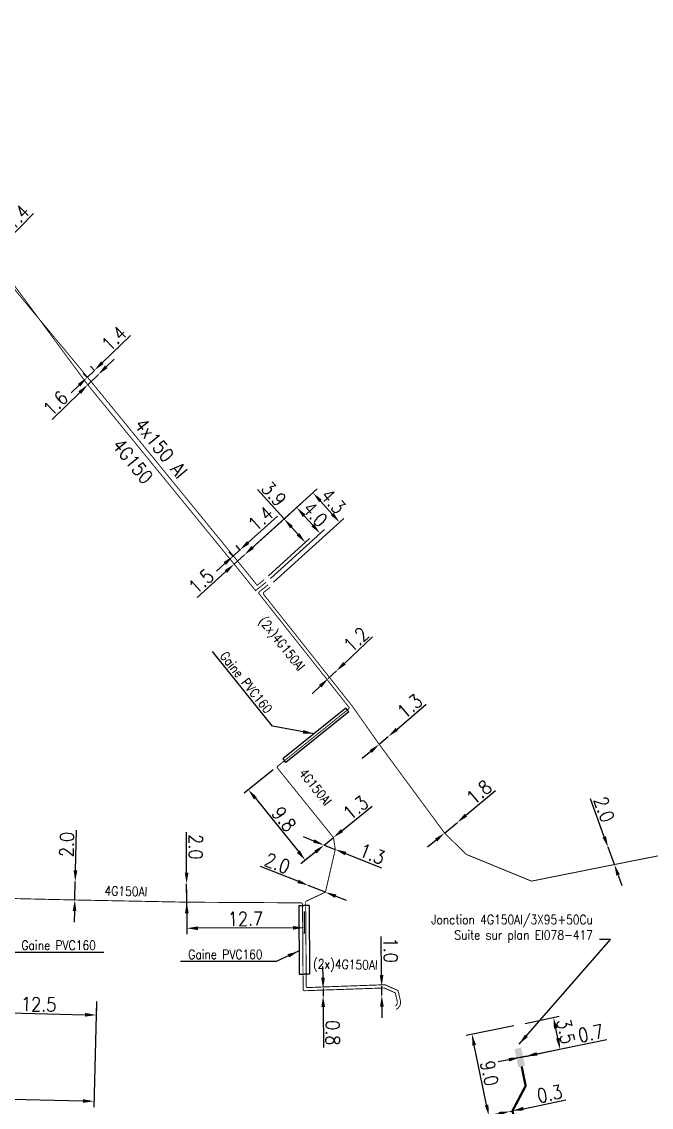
# Model space of a CAD drawing. Header units: millimetres. Extents: x 80000 to 81010, y 144000 to 145002.
# Drawn here: x 80795.7 to 80863.8, y 144774.3 to 144891.8 of the extents above; entities that cross this region are included whole.
import ezdxf
from ezdxf.enums import TextEntityAlignment as Align

# ---------------------------------------------------------------- set-up
doc = ezdxf.new("R2010")
doc.units = ezdxf.units.MM
doc.header["$PDMODE"] = 34
doc.linetypes.add('B_ST_AL', pattern=[2000, 1000, 1000])
doc.layers.get('0').update_dxf_attribs({"linetype": 'CONTINUOUS'})
doc.layers.get('Defpoints').update_dxf_attribs({"linetype": 'CONTINUOUS'})
for name, color, linetype in [('B_100', 3, 'CONTINUOUS'), ('B_110', 1, 'CONTINUOUS'), ('B_300', 7, 'CONTINUOUS'), ('B_400', 7, 'CONTINUOUS')]:
    doc.layers.add(name, color=color, linetype=linetype)
doc.styles.add('M_ROMANS', font='ROMANS.shx', dxfattribs={"width": 0.75})
doc.styles.get("Standard").update_dxf_attribs({"font": 'romans.shx', "width": 0.85})
doc.dimstyles.get("Standard").update_dxf_attribs({"dimtxt": 1.5, "dimasz": 1.2, "dimexe": 0.625, "dimexo": 0.625, "dimgap": 0.25, "dimtad": 1, "dimdec": 1, "dimzin": 0, "dimdsep": 46, "dimtxsty": 'Standard', "dimcen": -0.5, "dimadec": 0, "dimazin": 0, "dimtfac": 1, "dimtdec": 1, "dimtmove": 0, "dimatfit": 3, "dimfxl": 0, "dimtolj": 1, "dimtzin": 0, "dimarcsym": 0})

# ---------------------------------------------------------------- blocks, each defined once
blk = doc.blocks.new('*D144')
at = {"layer": 'B_300', "color": 0, "linetype": 'Continuous', "lineweight": -2, "transparency": 16777216}
for p, q in [((80850.17, 144783.38), (80853.85, 144784.15)), ((80853.7, 144781.77), (80853.48, 144782.84)), ((80850.2, 144779.81), (80854.56, 144780.72))]:
    blk.add_line(p, q, dxfattribs=at)
at = {"layer": 'B_300', "color": 0, "linetype": 'Continuous', "transparency": 16777216}
for points in [[(80853.67, 144782.89), (80853.28, 144782.8), (80853.23, 144784.02)], [(80853.9, 144781.81), (80853.51, 144781.73), (80853.94, 144780.59)]]:
    blk.add_solid(points, dxfattribs=at)
at = {"layer": 'Defpoints', "color": 0, "linetype": 'Continuous', "transparency": 16777216}
for p in [(80853.23, 144784.02), (80849.56, 144783.26), (80849.58, 144779.69)]:
    blk.add_point(p, dxfattribs=at)
at = {"layer": 'B_300', "color": 0, "linetype": 'Continuous', "transparency": 16777216, "insert": (80854.57, 144782.51), "char_height": 1.5, "attachment_point": 5, "rotation": 281.721}
blk.add_mtext('\\A1;3.5', dxfattribs=at)
blk = doc.blocks.new('*D145')
at = {"layer": 'B_300', "color": 0, "linetype": 'Continuous', "lineweight": -2, "transparency": 16777216}
for p, q in [((80851.44, 144780.07), (80859.02, 144781.64)), ((80848.41, 144779.44), (80847.23, 144779.2)), ((80849.58, 144779.69), (80850.27, 144779.83))]:
    blk.add_line(p, q, dxfattribs=at)
at = {"layer": 'B_300', "color": 0, "linetype": 'Continuous', "transparency": 16777216}
for points in [[(80848.37, 144779.64), (80848.45, 144779.25), (80849.58, 144779.69)], [(80851.4, 144780.27), (80851.49, 144779.88), (80850.27, 144779.83)]]:
    blk.add_solid(points, dxfattribs=at)
at = {"layer": 'Defpoints', "color": 0, "linetype": 'Continuous', "transparency": 16777216}
for p in [(80849.58, 144779.69), (80850.27, 144779.83), (80850.27, 144779.83)]:
    blk.add_point(p, dxfattribs=at)
at = {"layer": 'B_300', "color": 0, "linetype": 'Continuous', "transparency": 16777216, "insert": (80857.26, 144782.3), "char_height": 1.5, "attachment_point": 5, "rotation": 11.721}
blk.add_mtext('\\A1;0.7', dxfattribs=at)
blk = doc.blocks.new('*D146')
at = {"layer": 'B_110', "color": 0, "linetype": 'Continuous', "lineweight": -2, "transparency": 16777216}
for p, q in [((80848.95, 144783.13), (80843.8, 144782.06)), ((80846, 144774.55), (80844.66, 144781.01)), ((80848.19, 144773.78), (80845.63, 144773.25))]:
    blk.add_line(p, q, dxfattribs=at)
at = {"layer": 'B_110', "color": 0, "linetype": 'Continuous', "transparency": 16777216}
for points in [[(80844.85, 144781.06), (80844.46, 144780.97), (80844.41, 144782.19)], [(80846.19, 144774.59), (80845.8, 144774.51), (80846.24, 144773.38)]]:
    blk.add_solid(points, dxfattribs=at)
at = {"layer": 'Defpoints', "color": 0, "linetype": 'Continuous', "transparency": 16777216}
for p in [(80849.56, 144783.26), (80844.41, 144782.19), (80848.8, 144773.91)]:
    blk.add_point(p, dxfattribs=at)
at = {"layer": 'B_110', "color": 0, "linetype": 'Continuous', "transparency": 16777216, "insert": (80846.31, 144777.99), "char_height": 1.5, "attachment_point": 5, "rotation": 281.721}
blk.add_mtext('\\A1;9.0', dxfattribs=at)
blk = doc.blocks.new('*D147')
at = {"layer": 'B_110', "color": 0, "linetype": 'Continuous', "lineweight": -2, "transparency": 16777216}
for p, q in [((80849.98, 144774.15), (80854.58, 144775.11)), ((80847.33, 144773.6), (80846.16, 144773.36)), ((80848.38, 144774.46), (80848.38, 144774.46)), ((80848.51, 144773.85), (80848.8, 144773.91)), ((80848.68, 144774.52), (80848.68, 144774.52))]:
    blk.add_line(p, q, dxfattribs=at)
at = {"layer": 'B_110', "color": 0, "linetype": 'Continuous', "transparency": 16777216}
for points in [[(80847.29, 144773.8), (80847.38, 144773.41), (80848.51, 144773.85)], [(80849.94, 144774.35), (80850.02, 144773.96), (80848.8, 144773.91)]]:
    blk.add_solid(points, dxfattribs=at)
at = {"layer": 'Defpoints', "color": 0, "linetype": 'Continuous', "transparency": 16777216}
for p in [(80848.51, 144773.85), (80848.8, 144773.91), (80848.8, 144773.91)]:
    blk.add_point(p, dxfattribs=at)
at = {"layer": 'B_110', "color": 0, "linetype": 'Continuous', "transparency": 16777216, "insert": (80852.82, 144775.76), "char_height": 1.5, "attachment_point": 5, "rotation": 11.721}
blk.add_mtext('\\A1;0.3', dxfattribs=at)
blk = doc.blocks.new('B_300_04')
at = {"color": 0, "linetype": 'Continuous'}
blk.add_line((0, 0.75), (0, -0.75), dxfattribs=at)
blk.add_solid([(-1, 0.375), (-1, -0.375), (1, 0.375), (1, -0.375)], dxfattribs=at)
at = {"color": 0, "linetype": 'Continuous', "style": 'M_ROMANS', "width": 0.75, "flags": 3}
for tag, p in [('DEF_LEG', (0, -4.25)), ('DEF_COUP', (0, -6.75)), ('DEF_TYPE', (0, -9.25))]:
    blk.add_attdef(tag, text='', height=1.2, dxfattribs=at).set_placement(p, align=Align.MIDDLE)
blk = doc.blocks.new('*D1109')
at = {"layer": 'B_110', "color": 0, "linetype": 'Continuous', "lineweight": -2, "transparency": 16777216}
for p, q in [((80820.19, 144835.41), (80823.35, 144838.26)), ((80818.56, 144833.93), (80819.3, 144834.61)), ((80819.36, 144834.54), (80818.88, 144835.07)), ((80818.62, 144833.87), (80818.14, 144834.4)), ((80817.67, 144833.13), (80816.78, 144832.32))]:
    blk.add_line(p, q, dxfattribs=at)
at = {"layer": 'B_110', "color": 0, "linetype": 'Continuous', "transparency": 16777216}
for points in [[(80820.06, 144835.56), (80820.33, 144835.26), (80819.3, 144834.61)], [(80817.53, 144833.28), (80817.8, 144832.98), (80818.56, 144833.93)]]:
    blk.add_solid(points, dxfattribs=at)
at = {"layer": 'Defpoints', "color": 0, "linetype": 'Continuous', "transparency": 16777216}
for p in [(80818.56, 144833.93), (80819.04, 144833.4), (80819.78, 144834.07)]:
    blk.add_point(p, dxfattribs=at)
at = {"layer": 'B_110', "color": 0, "linetype": 'Continuous', "transparency": 16777216, "insert": (80821.54, 144837.98), "char_height": 1.5, "attachment_point": 5, "rotation": 42.115}
blk.add_mtext('\\A1;1.4', dxfattribs=at)
blk = doc.blocks.new('*D1110')
at = {"layer": 'B_110', "color": 0, "linetype": 'Continuous', "lineweight": -2, "transparency": 16777216}
for p, q in [((80804.41, 144854.87), (80807.46, 144857.82)), ((80803.55, 144854.03), (80803.12, 144854.48)), ((80802.76, 144853.27), (80802.33, 144853.71)), ((80802.76, 144853.26), (80803.55, 144854.03)), ((80801.9, 144852.43), (80801.04, 144851.59))]:
    blk.add_line(p, q, dxfattribs=at)
at = {"layer": 'B_110', "color": 0, "linetype": 'Continuous', "transparency": 16777216}
for points in [[(80804.27, 144855.01), (80804.55, 144854.72), (80803.55, 144854.03)], [(80801.76, 144852.57), (80802.04, 144852.29), (80802.76, 144853.26)]]:
    blk.add_solid(points, dxfattribs=at)
at = {"layer": 'Defpoints', "color": 0, "linetype": 'Continuous', "transparency": 16777216}
for p in [(80802.76, 144853.26), (80803.98, 144853.59), (80803.19, 144852.82)]:
    blk.add_point(p, dxfattribs=at)
at = {"layer": 'B_110', "color": 0, "linetype": 'Continuous', "transparency": 16777216, "insert": (80805.67, 144857.48), "char_height": 1.5, "attachment_point": 5, "rotation": 44.0979}
blk.add_mtext('\\A1;1.4', dxfattribs=at)
blk = doc.blocks.new('*D1113')
at = {"layer": 'B_110', "color": 0, "linetype": 'Continuous', "lineweight": -2, "transparency": 16777216}
for p, q in [((80793.98, 144867.95), (80796.95, 144870.99)), ((80792.17, 144866.09), (80793.15, 144867.09)), ((80791.33, 144865.23), (80790.49, 144864.37))]:
    blk.add_line(p, q, dxfattribs=at)
at = {"layer": 'B_110', "color": 0, "linetype": 'Continuous', "transparency": 16777216}
for points in [[(80793.84, 144868.09), (80794.13, 144867.81), (80793.15, 144867.09)], [(80791.19, 144865.37), (80791.47, 144865.09), (80792.17, 144866.09)]]:
    blk.add_solid(points, dxfattribs=at)
at = {"layer": 'Defpoints', "color": 0, "linetype": 'Continuous', "transparency": 16777216}
for p in [(80793.15, 144867.09), (80792.17, 144866.09), (80792.17, 144866.09)]:
    blk.add_point(p, dxfattribs=at)
at = {"layer": 'B_110', "color": 0, "linetype": 'Continuous', "transparency": 16777216, "insert": (80795.17, 144870.6), "char_height": 1.5, "attachment_point": 5, "rotation": 45.7266}
blk.add_mtext('\\A1;1.4', dxfattribs=at)
blk = doc.blocks.new('*D541')
at = {"layer": 'B_110', "color": 0, "linetype": 'Continuous', "lineweight": -2, "transparency": 16777216}
for p, q in [((80804.84, 144854.42), (80805.7, 144855.26)), ((80803.98, 144853.59), (80802.83, 144852.47)), ((80803.55, 144854.03), (80803.54, 144854.03)), ((80802.4, 144852.92), (80802.4, 144852.92)), ((80801.97, 144851.63), (80798.97, 144848.71))]:
    blk.add_line(p, q, dxfattribs=at)
at = {"layer": 'B_110', "color": 0, "linetype": 'Continuous', "transparency": 16777216}
for points in [[(80804.7, 144854.57), (80804.98, 144854.28), (80803.98, 144853.59)], [(80801.83, 144851.78), (80802.11, 144851.49), (80802.83, 144852.47)]]:
    blk.add_solid(points, dxfattribs=at)
at = {"layer": 'Defpoints', "color": 0, "linetype": 'Continuous', "transparency": 16777216}
for p in [(80803.98, 144853.59), (80803.98, 144853.59), (80802.83, 144852.47)]:
    blk.add_point(p, dxfattribs=at)
at = {"layer": 'B_110', "color": 0, "linetype": 'Continuous', "transparency": 16777216, "insert": (80799.35, 144850.47), "char_height": 1.5, "attachment_point": 5, "rotation": 44.234}
blk.add_mtext('\\A1;1.6', dxfattribs=at)
blk = doc.blocks.new('*D542')
at = {"layer": 'B_110', "color": 0, "linetype": 'Continuous', "lineweight": -2, "transparency": 16777216}
for p, q in [((80820.68, 144834.88), (80821.57, 144835.68)), ((80819.79, 144834.07), (80818.67, 144833.07)), ((80820.2, 144833.61), (80820.2, 144833.61)), ((80817.78, 144832.26), (80814.67, 144829.45)), ((80819.09, 144832.61), (80819.09, 144832.6))]:
    blk.add_line(p, q, dxfattribs=at)
at = {"layer": 'B_110', "color": 0, "linetype": 'Continuous', "transparency": 16777216}
for points in [[(80820.54, 144835.03), (80820.81, 144834.73), (80819.79, 144834.07)], [(80817.65, 144832.41), (80817.92, 144832.11), (80818.67, 144833.07)]]:
    blk.add_solid(points, dxfattribs=at)
at = {"layer": 'Defpoints', "color": 0, "linetype": 'Continuous', "transparency": 16777216}
for p in [(80819.78, 144834.07), (80819.79, 144834.07), (80818.67, 144833.07)]:
    blk.add_point(p, dxfattribs=at)
at = {"layer": 'B_110', "color": 0, "linetype": 'Continuous', "transparency": 16777216, "insert": (80815.11, 144831.2), "char_height": 1.5, "attachment_point": 5, "rotation": 42.1151}
blk.add_mtext('\\A1;1.5', dxfattribs=at)
blk = doc.blocks.new('*D543')
at = {"layer": 'B_110', "color": 0, "linetype": 'Continuous', "lineweight": -2, "transparency": 16777216}
for p, q in [((80820.25, 144834.49), (80825.91, 144839.61)), ((80827.18, 144837.28), (80826.25, 144838.3)), ((80822.6, 144831.53), (80828.44, 144836.81))]:
    blk.add_line(p, q, dxfattribs=at)
at = {"layer": 'B_110', "color": 0, "linetype": 'Continuous', "transparency": 16777216}
for points in [[(80826.4, 144838.44), (80826.1, 144838.17), (80825.45, 144839.19)], [(80827.32, 144837.41), (80827.03, 144837.15), (80827.98, 144836.39)]]:
    blk.add_solid(points, dxfattribs=at)
at = {"layer": 'Defpoints', "color": 0, "linetype": 'Continuous', "transparency": 16777216}
for p in [(80825.45, 144839.19), (80819.78, 144834.07), (80822.13, 144831.11)]:
    blk.add_point(p, dxfattribs=at)
at = {"layer": 'B_110', "color": 0, "linetype": 'Continuous', "transparency": 16777216, "insert": (80827.45, 144838.46), "char_height": 1.5, "attachment_point": 5, "rotation": 312.115}
blk.add_mtext('\\A1;4.0', dxfattribs=at)
blk = doc.blocks.new('*D544')
at = {"layer": 'B_110', "color": 0, "linetype": 'Continuous', "lineweight": -2, "transparency": 16777216}
for p, q in [((80824.08, 144837.96), (80821.19, 144841.15)), ((80820.24, 144834.48), (80824.54, 144838.38)), ((80825.57, 144836.3), (80824.89, 144837.07)), ((80822.38, 144831.8), (80826.84, 144835.83))]:
    blk.add_line(p, q, dxfattribs=at)
at = {"layer": 'B_110', "color": 0, "linetype": 'Continuous', "transparency": 16777216}
for points in [[(80825.03, 144837.2), (80824.74, 144836.93), (80824.08, 144837.96)], [(80825.72, 144836.44), (80825.43, 144836.17), (80826.38, 144835.41)]]:
    blk.add_solid(points, dxfattribs=at)
at = {"layer": 'Defpoints', "color": 0, "linetype": 'Continuous', "transparency": 16777216}
for p in [(80824.08, 144837.96), (80819.77, 144834.06), (80821.92, 144831.38)]:
    blk.add_point(p, dxfattribs=at)
at = {"layer": 'B_110', "color": 0, "linetype": 'Continuous', "transparency": 16777216, "insert": (80822.97, 144840.67), "char_height": 1.5, "attachment_point": 5, "rotation": 312.115}
blk.add_mtext('\\A1;3.9', dxfattribs=at)
blk = doc.blocks.new('*D1675')
at = {"layer": 'B_110', "color": 0, "linetype": 'Continuous', "lineweight": -2, "transparency": 16777216}
for p, q in [((80769.7, 144786.85), (80769.4, 144775.21)), ((80803.78, 144785.75), (80803.48, 144774.32)), ((80770.61, 144775.8), (80802.3, 144774.98))]:
    blk.add_line(p, q, dxfattribs=at)
at = {"layer": 'B_110', "color": 0, "linetype": 'Continuous', "transparency": 16777216}
for points in [[(80770.62, 144776), (80770.61, 144775.6), (80769.41, 144775.84)], [(80802.31, 144775.18), (80802.3, 144774.78), (80803.5, 144774.95)]]:
    blk.add_solid(points, dxfattribs=at)
at = {"layer": 'Defpoints', "color": 0, "linetype": 'Continuous', "transparency": 16777216}
for p in [(80769.71, 144787.47), (80803.8, 144786.37), (80803.5, 144774.95)]:
    blk.add_point(p, dxfattribs=at)
at = {"layer": 'B_110', "color": 0, "linetype": 'Continuous', "transparency": 16777216, "insert": (80786.48, 144776.39), "char_height": 1.5, "attachment_point": 5, "rotation": 358.5113}
blk.add_mtext('\\A1;34.1', dxfattribs=at)
blk = doc.blocks.new('*D1687')
at = {"layer": 'B_100', "color": 0, "linetype": 'Continuous', "lineweight": -2, "transparency": 16777216}
for p, q in [((80801.5, 144799.93), (80801.6, 144804.3)), ((80801.43, 144796.73), (80801.47, 144798.73)), ((80801.4, 144795.53), (80801.37, 144794.33))]:
    blk.add_line(p, q, dxfattribs=at)
at = {"layer": 'B_100', "color": 0, "linetype": 'Continuous', "transparency": 16777216}
for points in [[(80801.3, 144799.94), (80801.7, 144799.93), (80801.47, 144798.73)], [(80801.2, 144795.54), (80801.6, 144795.53), (80801.43, 144796.73)]]:
    blk.add_solid(points, dxfattribs=at)
at = {"layer": 'Defpoints', "color": 0, "linetype": 'Continuous', "transparency": 16777216}
for p in [(80801.47, 144798.73), (80801.47, 144798.73), (80801.43, 144796.73)]:
    blk.add_point(p, dxfattribs=at)
at = {"layer": 'B_100', "color": 0, "linetype": 'Continuous', "transparency": 16777216, "insert": (80800.56, 144802.74), "char_height": 1.5, "attachment_point": 5, "rotation": 88.6872}
blk.add_mtext('\\A1;2.0', dxfattribs=at)
blk = doc.blocks.new('*D1688')
at = {"layer": 'B_100', "color": 0, "linetype": 'Continuous', "lineweight": -2, "transparency": 16777216}
for p, q in [((80813.53, 144799.69), (80813.51, 144804.06)), ((80813.54, 144796.49), (80813.53, 144798.49)), ((80813.55, 144795.29), (80813.55, 144794.09))]:
    blk.add_line(p, q, dxfattribs=at)
at = {"layer": 'B_100', "color": 0, "linetype": 'Continuous', "transparency": 16777216}
for points in [[(80813.73, 144799.69), (80813.33, 144799.69), (80813.53, 144798.49)], [(80813.75, 144795.29), (80813.35, 144795.29), (80813.54, 144796.49)]]:
    blk.add_solid(points, dxfattribs=at)
at = {"layer": 'Defpoints', "color": 0, "linetype": 'Continuous', "transparency": 16777216}
for p in [(80813.53, 144798.49), (80813.53, 144798.49), (80813.54, 144796.49)]:
    blk.add_point(p, dxfattribs=at)
at = {"layer": 'B_100', "color": 0, "linetype": 'Continuous', "transparency": 16777216, "insert": (80814.51, 144802.48), "char_height": 1.5, "attachment_point": 5, "rotation": 270.2548}
blk.add_mtext('\\A1;2.0', dxfattribs=at)
blk = doc.blocks.new('*D1689')
at = {"layer": 'B_100', "color": 0, "linetype": 'Continuous', "lineweight": -2, "transparency": 16777216}
for p, q in [((80825.57, 144798.75), (80821.51, 144800.35)), ((80828.55, 144797.57), (80826.69, 144798.31)), ((80829.67, 144797.14), (80830.78, 144796.7))]:
    blk.add_line(p, q, dxfattribs=at)
at = {"layer": 'B_100', "color": 0, "linetype": 'Continuous', "transparency": 16777216}
for points in [[(80825.65, 144798.93), (80825.5, 144798.56), (80826.69, 144798.31)], [(80829.74, 144797.32), (80829.59, 144796.95), (80828.55, 144797.57)]]:
    blk.add_solid(points, dxfattribs=at)
at = {"layer": 'Defpoints', "color": 0, "linetype": 'Continuous', "transparency": 16777216}
for p in [(80826.69, 144798.31), (80826.69, 144798.31), (80828.55, 144797.57)]:
    blk.add_point(p, dxfattribs=at)
at = {"layer": 'B_100', "color": 0, "linetype": 'Continuous', "transparency": 16777216, "insert": (80823.35, 144800.7), "char_height": 1.5, "attachment_point": 5, "rotation": 338.5242}
blk.add_mtext('\\A1;2.0', dxfattribs=at)
blk = doc.blocks.new('*D1690')
at = {"layer": 'B_100', "color": 0, "linetype": 'Continuous', "lineweight": -2, "transparency": 16777216}
for p, q in [((80827.29, 144803.11), (80826.17, 144803.55)), ((80828.41, 144802.67), (80829.62, 144802.2)), ((80830.73, 144801.76), (80834.63, 144800.22))]:
    blk.add_line(p, q, dxfattribs=at)
at = {"layer": 'B_100', "color": 0, "linetype": 'Continuous', "transparency": 16777216}
for points in [[(80827.36, 144803.3), (80827.22, 144802.93), (80828.41, 144802.67)], [(80830.81, 144801.94), (80830.66, 144801.57), (80829.62, 144802.2)]]:
    blk.add_solid(points, dxfattribs=at)
at = {"layer": 'Defpoints', "color": 0, "linetype": 'Continuous', "transparency": 16777216}
for p in [(80828.41, 144802.67), (80828.41, 144802.67), (80829.62, 144802.2)]:
    blk.add_point(p, dxfattribs=at)
at = {"layer": 'B_100', "color": 0, "linetype": 'Continuous', "transparency": 16777216, "insert": (80833.61, 144801.7), "char_height": 1.5, "attachment_point": 5, "rotation": 338.5242}
blk.add_mtext('\\A1;1.3', dxfattribs=at)
blk = doc.blocks.new('*D1691')
at = {"layer": 'B_100', "color": 0, "linetype": 'Continuous', "lineweight": -2, "transparency": 16777216}
for p, q in [((80830.35, 144804.24), (80833.62, 144806.87)), ((80828.41, 144802.67), (80829.42, 144803.49)), ((80827.47, 144801.92), (80826.54, 144801.17))]:
    blk.add_line(p, q, dxfattribs=at)
at = {"layer": 'B_100', "color": 0, "linetype": 'Continuous', "transparency": 16777216}
for points in [[(80830.23, 144804.4), (80830.48, 144804.08), (80829.42, 144803.49)], [(80827.35, 144802.07), (80827.6, 144801.76), (80828.41, 144802.67)]]:
    blk.add_solid(points, dxfattribs=at)
at = {"layer": 'Defpoints', "color": 0, "linetype": 'Continuous', "transparency": 16777216}
for p in [(80829.42, 144803.49), (80828.41, 144802.67), (80828.41, 144802.67)]:
    blk.add_point(p, dxfattribs=at)
at = {"layer": 'B_100', "color": 0, "linetype": 'Continuous', "transparency": 16777216, "insert": (80831.82, 144806.71), "char_height": 1.5, "attachment_point": 5, "rotation": 38.8596}
blk.add_mtext('\\A1;1.3', dxfattribs=at)
blk = doc.blocks.new('*D1692')
at = {"layer": 'B_100', "color": 0, "linetype": 'Continuous', "lineweight": -2, "transparency": 16777216}
for p, q in [((80822.9, 144810.82), (80819.74, 144808.27)), ((80820.98, 144807.73), (80825.62, 144801.97)), ((80827.92, 144802.28), (80825.89, 144800.64))]:
    blk.add_line(p, q, dxfattribs=at)
at = {"layer": 'B_100', "color": 0, "linetype": 'Continuous', "transparency": 16777216}
for points in [[(80821.13, 144807.86), (80820.82, 144807.6), (80820.22, 144808.66)], [(80825.78, 144802.09), (80825.46, 144801.84), (80826.37, 144801.03)]]:
    blk.add_solid(points, dxfattribs=at)
at = {"layer": 'Defpoints', "color": 0, "linetype": 'Continuous', "transparency": 16777216}
for p in [(80823.39, 144811.21), (80828.41, 144802.67), (80826.37, 144801.03)]:
    blk.add_point(p, dxfattribs=at)
at = {"layer": 'B_100', "color": 0, "linetype": 'Continuous', "transparency": 16777216, "insert": (80824.08, 144805.48), "char_height": 1.5, "attachment_point": 5, "rotation": 308.8596}
blk.add_mtext('\\A1;9.8', dxfattribs=at)
blk = doc.blocks.new('*D1693')
at = {"layer": 'B_100', "color": 0, "linetype": 'Continuous', "lineweight": -2, "transparency": 16777216}
for p, q in [((80820.25, 144834.49), (80827.67, 144841.2)), ((80829.29, 144838.48), (80828.01, 144839.89)), ((80822.92, 144831.11), (80830.56, 144838.01))]:
    blk.add_line(p, q, dxfattribs=at)
at = {"layer": 'B_100', "color": 0, "linetype": 'Continuous', "transparency": 16777216}
for points in [[(80828.16, 144840.03), (80827.87, 144839.76), (80827.21, 144840.78)], [(80829.44, 144838.62), (80829.14, 144838.35), (80830.09, 144837.59)]]:
    blk.add_solid(points, dxfattribs=at)
at = {"layer": 'Defpoints', "color": 0, "linetype": 'Continuous', "transparency": 16777216}
for p in [(80827.21, 144840.78), (80819.79, 144834.07), (80822.46, 144830.69)]:
    blk.add_point(p, dxfattribs=at)
at = {"layer": 'B_100', "color": 0, "linetype": 'Continuous', "transparency": 16777216, "insert": (80829.39, 144839.86), "char_height": 1.5, "attachment_point": 5, "rotation": 312.1157}
blk.add_mtext('\\A1;4.3', dxfattribs=at)
blk = doc.blocks.new('*D1694')
at = {"layer": 'B_100', "color": 0, "linetype": 'Continuous', "lineweight": -2, "transparency": 16777216}
for p, q in [((80830.61, 144822.33), (80833.65, 144825.21)), ((80828.86, 144820.69), (80829.74, 144821.51)), ((80827.99, 144819.86), (80827.12, 144819.04))]:
    blk.add_line(p, q, dxfattribs=at)
at = {"layer": 'B_100', "color": 0, "linetype": 'Continuous', "transparency": 16777216}
for points in [[(80830.47, 144822.48), (80830.75, 144822.19), (80829.74, 144821.51)], [(80827.85, 144820.01), (80828.13, 144819.72), (80828.86, 144820.69)]]:
    blk.add_solid(points, dxfattribs=at)
at = {"layer": 'Defpoints', "color": 0, "linetype": 'Continuous', "transparency": 16777216}
for p in [(80828.86, 144820.69), (80829.74, 144821.51), (80829.74, 144821.51)]:
    blk.add_point(p, dxfattribs=at)
at = {"layer": 'B_100', "color": 0, "linetype": 'Continuous', "transparency": 16777216, "insert": (80831.88, 144824.91), "char_height": 1.5, "attachment_point": 5, "rotation": 43.3559}
blk.add_mtext('\\A1;1.2', dxfattribs=at)
blk = doc.blocks.new('*D1695')
at = {"layer": 'B_100', "color": 0, "linetype": 'Continuous', "lineweight": -2, "transparency": 16777216}
for p, q in [((80836.28, 144815.19), (80839.47, 144817.91)), ((80834.37, 144813.57), (80835.36, 144814.42)), ((80833.46, 144812.8), (80832.54, 144812.02))]:
    blk.add_line(p, q, dxfattribs=at)
at = {"layer": 'B_100', "color": 0, "linetype": 'Continuous', "transparency": 16777216}
for points in [[(80836.15, 144815.35), (80836.4, 144815.04), (80835.36, 144814.42)], [(80833.33, 144812.95), (80833.59, 144812.64), (80834.37, 144813.57)]]:
    blk.add_solid(points, dxfattribs=at)
at = {"layer": 'Defpoints', "color": 0, "linetype": 'Continuous', "transparency": 16777216}
for p in [(80834.37, 144813.57), (80835.36, 144814.42), (80835.36, 144814.42)]:
    blk.add_point(p, dxfattribs=at)
at = {"layer": 'B_100', "color": 0, "linetype": 'Continuous', "transparency": 16777216, "insert": (80837.68, 144817.7), "char_height": 1.5, "attachment_point": 5, "rotation": 40.3927}
blk.add_mtext('\\A1;1.3', dxfattribs=at)
blk = doc.blocks.new('*D1696')
at = {"layer": 'B_100', "color": 0, "linetype": 'Continuous', "lineweight": -2, "transparency": 16777216}
for p, q in [((80843.75, 144805.89), (80846.97, 144808.58)), ((80841.45, 144803.97), (80842.83, 144805.13)), ((80840.53, 144803.2), (80839.6, 144802.44))]:
    blk.add_line(p, q, dxfattribs=at)
at = {"layer": 'B_100', "color": 0, "linetype": 'Continuous', "transparency": 16777216}
for points in [[(80843.62, 144806.05), (80843.88, 144805.74), (80842.83, 144805.13)], [(80840.4, 144803.36), (80840.65, 144803.05), (80841.45, 144803.97)]]:
    blk.add_solid(points, dxfattribs=at)
at = {"layer": 'Defpoints', "color": 0, "linetype": 'Continuous', "transparency": 16777216}
for p in [(80842.83, 144805.13), (80842.83, 144805.13), (80841.45, 144803.97)]:
    blk.add_point(p, dxfattribs=at)
at = {"layer": 'B_100', "color": 0, "linetype": 'Continuous', "transparency": 16777216, "insert": (80845.18, 144808.39), "char_height": 1.5, "attachment_point": 5, "rotation": 39.8192}
blk.add_mtext('\\A1;1.8', dxfattribs=at)
blk = doc.blocks.new('*D1697')
at = {"layer": 'B_100', "color": 0, "linetype": 'Continuous', "lineweight": -2, "transparency": 16777216}
for p, q in [((80858.73, 144803.57), (80857.24, 144807.68)), ((80859.82, 144800.56), (80859.14, 144802.44)), ((80860.23, 144799.43), (80860.64, 144798.3))]:
    blk.add_line(p, q, dxfattribs=at)
at = {"layer": 'B_100', "color": 0, "linetype": 'Continuous', "transparency": 16777216}
for points in [[(80858.92, 144803.63), (80858.54, 144803.5), (80859.14, 144802.44)], [(80860.42, 144799.5), (80860.04, 144799.36), (80859.82, 144800.56)]]:
    blk.add_solid(points, dxfattribs=at)
at = {"layer": 'Defpoints', "color": 0, "linetype": 'Continuous', "transparency": 16777216}
for p in [(80859.14, 144802.44), (80859.14, 144802.44), (80859.82, 144800.56)]:
    blk.add_point(p, dxfattribs=at)
at = {"layer": 'B_100', "color": 0, "linetype": 'Continuous', "transparency": 16777216, "insert": (80858.72, 144806.53), "char_height": 1.5, "attachment_point": 5, "rotation": 289.908}
blk.add_mtext('\\A1;2.0', dxfattribs=at)
blk = doc.blocks.new('*D1700')
at = {"layer": 'B_110', "color": 0, "linetype": 'Continuous', "lineweight": -2, "transparency": 16777216}
for p, q in [((80791.28, 144785.8), (80791.23, 144783.98)), ((80803.78, 144785.75), (80803.73, 144783.66)), ((80792.45, 144784.57), (80802.54, 144784.31))]:
    blk.add_line(p, q, dxfattribs=at)
at = {"layer": 'B_110', "color": 0, "linetype": 'Continuous', "transparency": 16777216}
for points in [[(80792.45, 144784.77), (80792.44, 144784.37), (80791.25, 144784.61)], [(80802.55, 144784.51), (80802.54, 144784.11), (80803.74, 144784.28)]]:
    blk.add_solid(points, dxfattribs=at)
at = {"layer": 'Defpoints', "color": 0, "linetype": 'Continuous', "transparency": 16777216}
for p in [(80791.3, 144786.42), (80803.8, 144786.37), (80803.74, 144784.28)]:
    blk.add_point(p, dxfattribs=at)
at = {"layer": 'B_110', "color": 0, "linetype": 'Continuous', "transparency": 16777216, "insert": (80797.52, 144785.44), "char_height": 1.5, "attachment_point": 5, "rotation": 358.5113}
blk.add_mtext('\\A1;12.5', dxfattribs=at)
blk = doc.blocks.new('*D1701')
at = {"layer": 'B_100', "color": 0, "linetype": 'Continuous', "lineweight": -2, "transparency": 16777216}
for p, q in [((80834.63, 144788.59), (80834.6, 144792.78)), ((80834.65, 144786.39), (80834.64, 144787.39)), ((80834.66, 144785.19), (80834.67, 144783.99))]:
    blk.add_line(p, q, dxfattribs=at)
at = {"layer": 'B_100', "color": 0, "linetype": 'Continuous', "transparency": 16777216}
for points in [[(80834.83, 144788.6), (80834.43, 144788.59), (80834.64, 144787.39)], [(80834.86, 144785.2), (80834.46, 144785.19), (80834.65, 144786.39)]]:
    blk.add_solid(points, dxfattribs=at)
at = {"layer": 'Defpoints', "color": 0, "linetype": 'Continuous', "transparency": 16777216}
for p in [(80834.64, 144787.39), (80834.65, 144786.39), (80834.65, 144786.39)]:
    blk.add_point(p, dxfattribs=at)
at = {"layer": 'B_100', "color": 0, "linetype": 'Continuous', "transparency": 16777216, "insert": (80835.61, 144791.3), "char_height": 1.5, "attachment_point": 5, "rotation": 270.4833}
blk.add_mtext('\\A1;1.0', dxfattribs=at)
blk = doc.blocks.new('*D1702')
at = {"layer": 'B_400', "color": 0, "linetype": 'Continuous', "lineweight": -2, "transparency": 16777216}
for p, q in [((80813.53, 144797.87), (80813.56, 144793.04)), ((80826.24, 144795.5), (80826.26, 144793.1)), ((80825.05, 144793.72), (80814.75, 144793.67))]:
    blk.add_line(p, q, dxfattribs=at)
at = {"layer": 'B_400', "color": 0, "linetype": 'Continuous', "transparency": 16777216}
for points in [[(80814.75, 144793.87), (80814.75, 144793.47), (80813.55, 144793.67)], [(80825.05, 144793.92), (80825.05, 144793.52), (80826.25, 144793.72)]]:
    blk.add_solid(points, dxfattribs=at)
at = {"layer": 'Defpoints', "color": 0, "linetype": 'Continuous', "transparency": 16777216}
for p in [(80813.53, 144798.49), (80826.24, 144796.13), (80813.55, 144793.67)]:
    blk.add_point(p, dxfattribs=at)
at = {"layer": 'B_400', "color": 0, "linetype": 'Continuous', "transparency": 16777216, "insert": (80819.9, 144794.7), "char_height": 1.5, "attachment_point": 5, "rotation": 0.2548}
blk.add_mtext('\\A1;12.7', dxfattribs=at)
blk = doc.blocks.new('*D1703')
at = {"layer": 'B_100', "color": 0, "linetype": 'Continuous', "lineweight": -2, "transparency": 16777216}
for p, q in [((80828.29, 144788.34), (80828.28, 144789.54)), ((80828.3, 144787.14), (80828.3, 144786.34)), ((80828.31, 144785.14), (80828.35, 144780.77))]:
    blk.add_line(p, q, dxfattribs=at)
at = {"layer": 'B_100', "color": 0, "linetype": 'Continuous', "transparency": 16777216}
for points in [[(80828.49, 144788.34), (80828.09, 144788.34), (80828.3, 144787.14)], [(80828.51, 144785.14), (80828.11, 144785.14), (80828.3, 144786.34)]]:
    blk.add_solid(points, dxfattribs=at)
at = {"layer": 'Defpoints', "color": 0, "linetype": 'Continuous', "transparency": 16777216}
for p in [(80828.3, 144787.14), (80828.3, 144786.34), (80828.3, 144786.34)]:
    blk.add_point(p, dxfattribs=at)
at = {"layer": 'B_100', "color": 0, "linetype": 'Continuous', "transparency": 16777216, "insert": (80829.34, 144782.36), "char_height": 1.5, "attachment_point": 5, "rotation": 270.4833}
blk.add_mtext('\\A1;0.8', dxfattribs=at)

msp = doc.modelspace()

# ---------------------------------------------------------------- linework, layer by layer
at = {"layer": 'B_100', "linetype": 'B_ST_AL', "flags": 128}
for points in [[(80836.19, 144784.89, 0.1, 0.1, 0.357626), (80836.66, 144785.86, 0.1, 0.1, 0), (80836.41, 144786.93, 0.1, 0.1, 0), (80835.39, 144787.38, 0.1, 0.1, 0), (80834.99, 144787.56, 0.1, 0.1, 0), (80828.29, 144787.32, 0.1, 0.1, 0), (80826.64, 144787.25, 0.1, 0.1, -0.422985), (80826.48, 144787.4, 0.1, 0.1, 0), (80826.41, 144796.49, 0.1, 0.1, -0.29381), (80826.5, 144796.62, 0.1, 0.1, 0), (80828.55, 144797.57, 0.1, 0.1, 0), (80829.62, 144802.2, 0.1, 0.1, 0), (80829.42, 144803.49, 0.1, 0.1, 0), (80823.36, 144811, 0.1, 0.1, -0.414214), (80823.39, 144811.21, 0.1, 0.1, 0), (80831.06, 144817.39, 0.1, 0.1, 0.411834), (80831.08, 144817.6, 0.1, 0.1, 0), (80828.73, 144820.58, 0.1, 0.1, 0), (80821.37, 144829.86, 0.1, 0.1, -0.414214), (80821.39, 144830.07, 0.1, 0.1, 0), (80822.35, 144830.83, 0, 0, 0)], [(80836.12, 144785.25, 0.1, 0.1, 0.311814), (80836.32, 144785.78, 0.1, 0.1, 0), (80836.11, 144786.68, 0.1, 0.1, 0), (80835.24, 144787.07, 0.1, 0.1, 0), (80834.91, 144787.21, 0.1, 0.1, 0), (80828.3, 144786.98, 0.1, 0.1, 0), (80826.3, 144786.91, 0.1, 0.1, -0.422071), (80826.14, 144787.06, 0.1, 0.1, 0), (80826.07, 144796.27, 0.1, 0.1, 0.410134), (80825.92, 144796.42, 0.1, 0.1, 0), (80813.54, 144796.49, 0.1, 0.1, 0), (80801.43, 144796.73, 0.1, 0.1, 0), (80793.64, 144796.91, 0.1, 0.1, 0), (80786.61, 144797.24, 0.1, 0.1, 0), (80780.92, 144802.73, 0.1, 0.1, 0), (80772.77, 144811.38, 0.1, 0.1, 0), (80767.55, 144816.45, 0.1, 0.1, 0), (80761.21, 144823.82, 0.1, 0.1, 0), (80753.73, 144828.56, 0.1, 0.1, 0.397402), (80753.29, 144828.48, 0.1, 0.1, 0), (80751.11, 144825.43, 0.1, 0.1, 0), (80748.4, 144821.67, 0.1, 0.1, 0), (80745.16, 144817.16, 0.1, 0.1, 0), (80741.19, 144811.91, 0.1, 0.1, -0.466956), (80740.96, 144811.9, 0.1, 0.1, 0), (80739.01, 144814.01, 0.1, 0.1, 0)]]:
    msp.add_lwpolyline(points, format="xyseb", dxfattribs=at)
at = {"layer": 'B_100', "linetype": 'B_ST_AL', "const_width": 0.1, "flags": 128}
msp.add_lwpolyline([(80822.57, 144830.56), (80821.89, 144830.02, 0.414214), (80821.86, 144829.8), (80829, 144820.8), (80831.45, 144817.71), (80834.37, 144813.57), (80841.45, 144803.97), (80843.78, 144801.67), (80850.85, 144798.77), (80859.82, 144800.56), (80871.52, 144802.89), (80903.95, 144809.53), (80905.45, 144809.84, 0.414214), (80905.57, 144810.02), (80905.53, 144810.21)], format="xyb", dxfattribs=at)
at = {"layer": 'B_110', "linetype": 'B_ST_AL', "const_width": 0.1, "flags": 128}
for points in [[(80751.15, 144886.71), (80756.96, 144891.68), (80758.64, 144889.72), (80761.76, 144885.93), (80766.82, 144880.02), (80769.95, 144876.52), (80770.98, 144875.27), (80779.89, 144881.75), (80781.61, 144879.9), (80788.22, 144871.88), (80792.13, 144866.94), (80802.83, 144852.47), (80818.67, 144833.07), (80820.99, 144830.2), (80822.13, 144831.11)], [(80762.25, 144844.89), (80762.25, 144844.89), (80769.26, 144859.8), (80772.51, 144866.69), (80772.65, 144869.52), (80772.7, 144873.58), (80772.23, 144875.01), (80772.59, 144875.37), (80779.62, 144880.81), (80779.87, 144881.04), (80781.58, 144879.19), (80787.91, 144871.47), (80792.17, 144866.09), (80803.19, 144852.82), (80819.04, 144833.4), (80821.16, 144830.78), (80821.92, 144831.38)]]:
    msp.add_lwpolyline(points, dxfattribs=at)
at = {"layer": 'B_110', "linetype": 'B_ST_AL', "const_width": 0.25, "flags": 128}
msp.add_lwpolyline([(80849.79, 144778.71), (80850.2, 144776.71, -0.173185), (80850.18, 144776.54), (80848.84, 144773.99, 0.171752), (80848.82, 144773.82), (80852.08, 144757.65), (80853.72, 144751.03), (80854.27, 144748.83, -0.427323), (80854.07, 144748.52), (80846.7, 144747.04), (80845.75, 144746.85, 0.416828), (80845.55, 144746.56), (80846.02, 144744.35), (80846.9, 144735.15), (80847.1, 144733.21, -0.312277), (80846.96, 144732.96), (80840.62, 144729.8), (80837.02, 144728.01)], format="xyb", dxfattribs=at)
at = {"layer": 'B_400', "color": 7, "linetype": 'CONTINUOUS'}
for p, q in [((80830.76, 144817.47), (80823.95, 144811.99)), ((80831.07, 144817.08), (80824.26, 144811.6)), ((80830.76, 144817.47), (80830.92, 144817.28)), ((80831.07, 144817.08), (80830.92, 144817.28)), ((80823.95, 144811.99), (80824.11, 144811.79)), ((80824.26, 144811.6), (80824.11, 144811.79)), ((80825.67, 144796.12), (80826.23, 144796.13)), ((80825.67, 144796.12), (80825.71, 144788.71)), ((80826.79, 144796.13), (80826.23, 144796.13)), ((80826.79, 144796.13), (80826.84, 144788.72)), ((80825.71, 144788.71), (80826.27, 144788.72)), ((80826.84, 144788.72), (80826.27, 144788.72))]:
    msp.add_line(p, q, dxfattribs=at)

# ---------------------------------------------------------------- block references
at = {"layer": 'B_300', "rotation": 281.720977271118}
msp.add_blockref('B_300_04', (80849.58, 144779.69), dxfattribs=at)

# ---------------------------------------------------------------- texts
at = {"layer": 'B_100', "linetype": 'Continuous', "width": 0.85}
for s, rotation, p in [('(2x)4G150Al', 308.3937, (80821.29, 144826.9)), ('4G150Al', 308.7174, (80825.63, 144810.44)), ('4G150Al', 358.8588, (80804.64, 144797.22)), ('(2x)4G150Al', 358.8588, (80827.2, 144789.33))]:
    msp.add_text(s, height=1, rotation=rotation, dxfattribs=at).set_placement(p)
at = {"layer": 'B_110', "linetype": 'Continuous', "width": 0.85}
msp.add_text('4x150 Al', height=1.5, rotation=308.9957, dxfattribs=at).set_placement((80810.75, 144845.6), align=Align.MIDDLE)
msp.add_text('4G150', height=1.5, rotation=309.2229, dxfattribs=at).set_placement((80805.37, 144845.87))
at = {"layer": 'B_300', "linetype": 'Continuous', "insert": (80857.51, 144792.11), "char_height": 1, "attachment_point": 9}
msp.add_mtext('Jonction 4G150Al/3X95+50Cu\\PSuite sur plan El078-417', dxfattribs=at)
at = {"layer": 'B_400', "linetype": 'Continuous', "insert": (80822.11, 144816.82), "char_height": 1, "attachment_point": 9, "rotation": 308.7174}
msp.add_mtext('\\A1;Gaine PVC160', dxfattribs=at)
at = {"layer": 'B_400', "linetype": 'Continuous', "char_height": 1}
for insert, attachment_point in [((80795.66, 144791.33), 7), ((80821.76, 144790.34), 9)]:
    msp.add_mtext('\\A1;Gaine PVC160', dxfattribs=dict(at, insert=insert, attachment_point=attachment_point))

# ---------------------------------------------------------------- dimensions: what is measured, and where the dimension line sits
at = {"layer": 'B_100', "linetype": 'Continuous'}
for base, p1, p2, angle, picture, middle in [((80827.21, 144840.78), (80822.46, 144830.69), (80819.79, 144834.07), 312.1157, '*D1693', (80828.65, 144839.19)), ((80826.37, 144801.03), (80823.39, 144811.21), (80828.41, 144802.67), 128.8596, '*D1692', (80823.3, 144804.85)), ((80828.41, 144802.67), (80829.42, 144803.49), (80828.41, 144802.67), 38.8596, '*D1691', (80832.45, 144805.93)), ((80859.14, 144802.44), (80859.82, 144800.56), (80859.14, 144802.44), 289.908, '*D1697', (80857.78, 144806.19)), ((80828.41, 144802.67), (80829.62, 144802.2), (80828.41, 144802.67), 338.5242, '*D1690', (80833.24, 144800.77)), ((80834.65, 144786.39), (80834.64, 144787.39), (80834.65, 144786.39), 90.4833, '*D1701', (80834.61, 144791.29)), ((80828.3, 144786.34), (80828.3, 144787.14), (80828.3, 144786.34), 90.4833, '*D1703', (80828.34, 144782.35))]:
    dim = msp.add_linear_dim(base=base, p1=p1, p2=p2, angle=angle, dimstyle='Standard', dxfattribs=at)
    dim.commit()
    dim.dimension.update_dxf_attribs({"geometry": picture, "text_midpoint": middle, "dimtype": 160})
for base, p1, p2, angle, picture, middle in [((80829.74, 144821.51), (80828.86, 144820.69), (80829.74, 144821.51), 223.3559, '*D1694', (80832.57, 144824.18)), ((80835.36, 144814.42), (80834.37, 144813.57), (80835.36, 144814.42), 220.3927, '*D1695', (80838.33, 144816.94)), ((80842.83, 144805.13), (80841.45, 144803.97), (80842.83, 144805.13), 219.8192, '*D1696', (80845.82, 144807.62)), ((80801.47, 144798.73), (80801.43, 144796.73), (80801.47, 144798.73), 268.6872, '*D1687', (80801.56, 144802.72)), ((80813.53, 144798.49), (80813.54, 144796.49), (80813.53, 144798.49), 270.2548, '*D1688', (80813.51, 144802.48)), ((80826.69, 144798.31), (80828.55, 144797.57), (80826.69, 144798.31), 338.5242, '*D1689', (80822.98, 144799.77))]:
    dim = msp.add_linear_dim(base=base, p1=p1, p2=p2, angle=angle, dimstyle='Standard', override={"dimscale": 1, "dimlfac": 1, "dimlunit": 2}, dxfattribs=at)
    dim.commit()
    dim.dimension.update_dxf_attribs({"geometry": picture, "text_midpoint": middle, "dimtype": 160})
at = {"layer": 'B_110', "linetype": 'Continuous'}
for base, p1, p2, angle, picture, middle, dimtype in [((80792.17, 144866.09), (80793.15, 144867.09), (80792.17, 144866.09), 225.7266, '*D1113', (80795.89, 144869.9), 161), ((80803.98, 144853.59), (80802.83, 144852.47), (80803.98, 144853.59), 224.234, '*D541', (80800.04, 144849.75), 160), ((80819.79, 144834.07), (80818.67, 144833.07), (80819.78, 144834.07), 222.1151, '*D542', (80815.78, 144830.46), 160), ((80803.5, 144774.95), (80769.71, 144787.47), (80803.8, 144786.37), 178.5113, '*D1675', (80786.46, 144775.39), 160), ((80803.74, 144784.28), (80791.3, 144786.42), (80803.8, 144786.37), 178.5113, '*D1700', (80797.5, 144784.44), 160), ((80844.41, 144782.19), (80848.8, 144773.91), (80849.56, 144783.26), 281.721, '*D146', (80845.33, 144777.78), 160), ((80848.8, 144773.91), (80848.51, 144773.85), (80848.8, 144773.91), 191.721, '*D147', (80853.02, 144774.78), 160)]:
    dim = msp.add_linear_dim(base=base, p1=p1, p2=p2, angle=angle, dimstyle='Standard', dxfattribs=at)
    dim.commit()
    dim.dimension.update_dxf_attribs({"geometry": picture, "text_midpoint": middle, "dimtype": dimtype})
for base, p1, p2, angle, text, picture, middle, dimtype in [((80802.76, 144853.26), (80803.98, 144853.59), (80803.19, 144852.82), 224.0979, '1.4', '*D1110', (80806.37, 144856.76), 161), ((80824.08, 144837.96), (80821.92, 144831.38), (80819.77, 144834.06), 312.115, '3.9', '*D544', (80822.23, 144840), 160), ((80818.56, 144833.93), (80819.78, 144834.07), (80819.04, 144833.4), 222.115, '1.4', '*D1109', (80822.21, 144837.24), 161), ((80825.45, 144839.19), (80822.13, 144831.11), (80819.78, 144834.07), 312.115, '4.0', '*D543', (80826.71, 144837.79), 160)]:
    dim = msp.add_linear_dim(base=base, p1=p1, p2=p2, angle=angle, text=text, dimstyle='Standard', dxfattribs=at)
    dim.commit()
    dim.dimension.update_dxf_attribs({"geometry": picture, "text_midpoint": middle, "dimtype": dimtype})
at = {"layer": 'B_300', "linetype": 'Continuous'}
for base, p2, angle, picture, middle in [((80853.23, 144784.02), (80849.56, 144783.26), 281.721, '*D144', (80853.59, 144782.31)), ((80850.27, 144779.83), (80850.27, 144779.83), 191.721, '*D145', (80857.46, 144781.32))]:
    dim = msp.add_linear_dim(base=base, p1=(80849.58, 144779.69), p2=p2, angle=angle, dimstyle='Standard', dxfattribs=at)
    dim.commit()
    dim.dimension.update_dxf_attribs({"geometry": picture, "text_midpoint": middle, "dimtype": 160})
at = {"layer": 'B_400', "linetype": 'Continuous'}
dim = msp.add_linear_dim(base=(80813.55, 144793.67), p1=(80826.24, 144796.13), p2=(80813.53, 144798.49), angle=0.2548, dimstyle='Standard', dxfattribs=at)
dim.commit()
dim.dimension.update_dxf_attribs({"geometry": '*D1702', "text_midpoint": (80819.9, 144793.7), "dimtype": 160})

# ---------------------------------------------------------------- leaders
at = {"layer": 'B_300', "linetype": 'Continuous'}
msp.add_leader([(80849.51, 144781.13), (80859.41, 144792.47), (80858.21, 144792.47)], dimstyle='Standard', override={"dimtad": 1}, dxfattribs=at)
at = {"layer": 'B_400', "linetype": 'Continuous', "annotation_type": 0, "has_hookline": 1, "hookline_direction": 1, "text_width": 8.9, "horizontal_direction": (0.625479, -0.780241, 0)}
msp.add_leader([(80827.32, 144814.71), (80822.82, 144815.53), (80822.07, 144816.46)], dimstyle='Standard', override={"dimgap": 0.25, "dimtad": 1, "dimfxl": 1.25}, dxfattribs=at)
at = {"layer": 'B_400', "linetype": 'Continuous', "annotation_type": 0, "has_hookline": 1, "text_width": 8.9}
for points, hookline_direction in [([(80791.47, 144792.31), (80794.21, 144791.08), (80795.41, 144791.08)], 0), ([(80825.64, 144791.18), (80823.21, 144790.09), (80822.01, 144790.09)], 1)]:
    msp.add_leader(points, dimstyle='Standard', override={"dimgap": 0.25, "dimtad": 1, "dimfxl": 1.25}, dxfattribs=dict(at, hookline_direction=hookline_direction))

doc.saveas('drawing.dxf')
